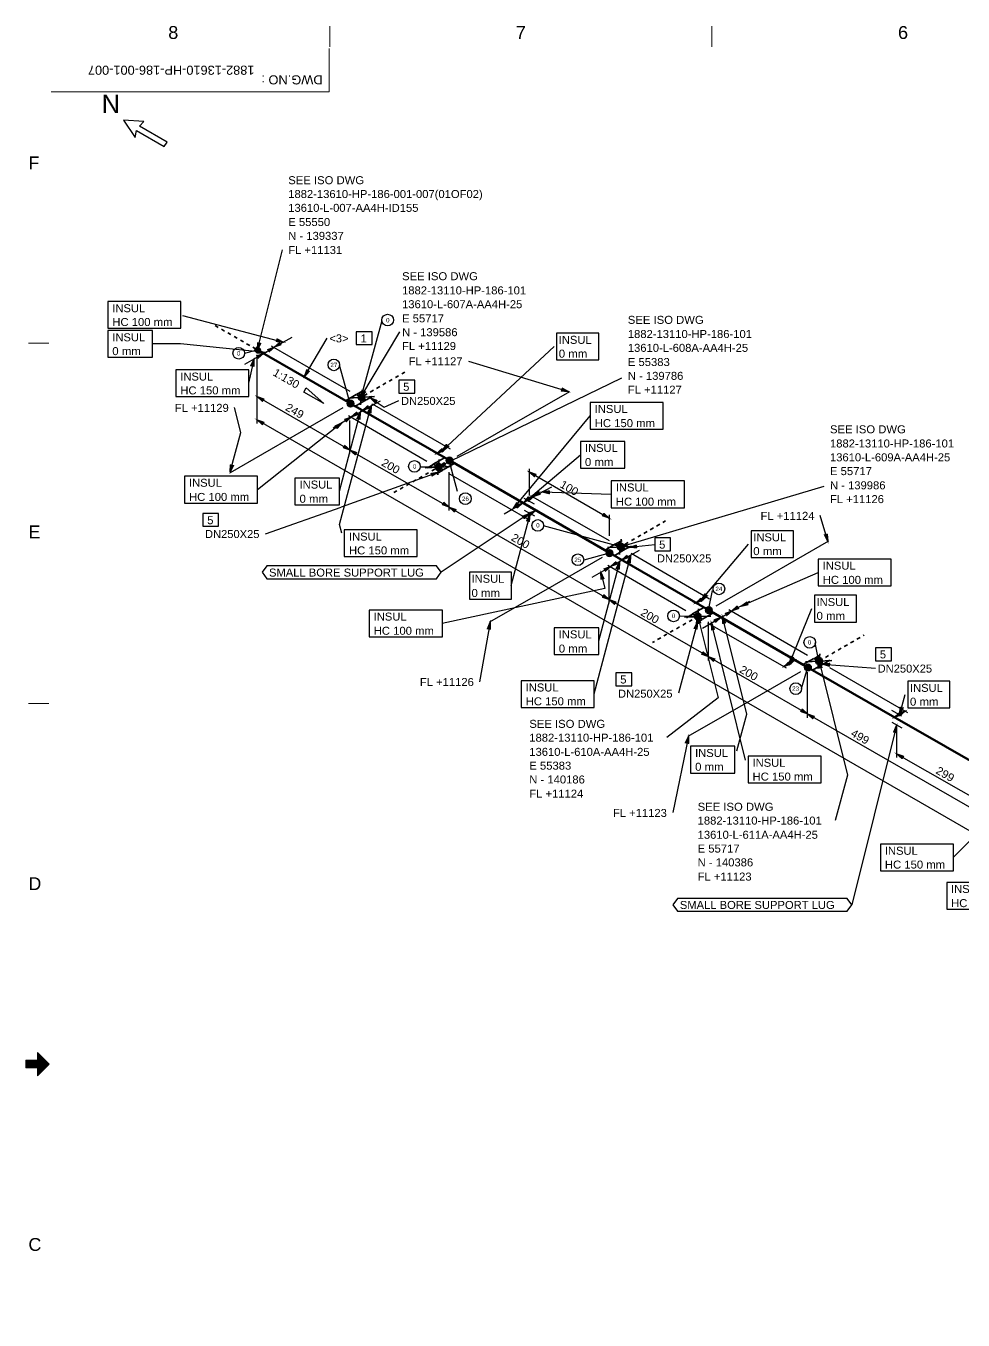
# Model space of a CAD drawing. Header units: inches. Extents: x 18 to 823, y 11 to 584.
# Drawn here: x 18.1 to 275.9, y 227 to 582.9 of the extents above; entities that cross this region are included whole.
import ezdxf
from ezdxf.enums import TextEntityAlignment as Align

# ---------------------------------------------------------------- set-up
doc = ezdxf.new("R2010")
doc.units = ezdxf.units.IN
doc.header["$MEASUREMENT"] = 0
for name, color, linetype in [('BG 0 -1', 7, 'Continuous'), ('DIMLINES', 7, 'Continuous'), ('DIMTEXT', 7, 'Continuous'), ('FITTINGS', 7, 'Continuous'), ('FRAME', 7, 'Continuous'), ('ISOTEXT', 7, 'Continuous'), ('PIPE', 7, 'Continuous'), ('WELDS', 7, 'Continuous')]:
    doc.layers.add(name, color=color, linetype=linetype)
doc.styles.add('Arial', font='arial.ttf')

msp = doc.modelspace()

# ---------------------------------------------------------------- hatches: boundary and pattern name
at = {"layer": 'DIMLINES', "linetype": 'Continuous'}
for points in [[(87.88, 495.88), (86.44, 494.6), (88.28, 495.24)], [(87.08, 496.12), (89, 495.96), (87.24, 496.84)], [(80.84, 489.32), (80.84, 491.24), (80.04, 489.48)], [(82.04, 491.56), (83.48, 492.84), (81.64, 492.2)], [(82.04, 492.92), (83.96, 493.08), (82.12, 493.64)], [(85.08, 493.32), (86.52, 494.6), (84.68, 493.96)], [(83.56, 480.36), (81.72, 481), (83.16, 479.72)], [(112.12, 478.44), (110.68, 477.16), (112.52, 477.8)], [(113, 476.52), (113.08, 478.44), (112.2, 476.68)], [(83.56, 473.96), (81.72, 474.6), (83.16, 473.32)], [(103.72, 472.28), (105, 473.8), (103.24, 472.92)], [(106.28, 474.12), (107.72, 475.4), (105.88, 474.76)], [(109.08, 476.68), (107.64, 475.4), (109.48, 476.04)], [(109.96, 474.76), (110.04, 476.68), (109.16, 474.92)], [(105.48, 466.92), (107.32, 466.28), (105.88, 467.56)], [(109.08, 465.64), (107.24, 466.28), (108.68, 465)], [(132.52, 466.6), (131.08, 465.32), (132.92, 465.96)], [(132.68, 465.8), (134.12, 467.08), (132.28, 466.44)], [(133.8, 467.8), (132.68, 466.2), (134.36, 467.24)], [(158.36, 459.64), (156.52, 460.28), (157.96, 459)], [(156.36, 453.4), (155.16, 451.88), (156.84, 452.84)], [(156.36, 452.2), (157.8, 453.48), (155.96, 452.84)], [(159.16, 454.76), (157.72, 453.48), (159.56, 454.12)], [(162.04, 455.08), (160.12, 454.76), (162.04, 454.28)], [(132.76, 451.24), (134.6, 450.6), (133.16, 451.88)], [(136.36, 449.96), (134.52, 450.6), (135.96, 449.32)], [(153.16, 451.8), (152.2, 450.12), (153.72, 451.32)], [(153.32, 450.44), (154.76, 451.72), (152.92, 451.08)], [(156.76, 449.16), (155.32, 447.88), (157.16, 448.52)], [(156.6, 446.68), (156.76, 448.6), (155.88, 446.84)], [(156.92, 448.36), (158.36, 449.64), (156.52, 449)], [(176.76, 448.2), (178.6, 447.56), (177.16, 448.84)], [(177.56, 433), (179, 434.28), (177.16, 433.64)], [(180.36, 435.56), (178.92, 434.28), (180.76, 434.92)], [(181.32, 433.56), (181.4, 435.48), (180.52, 433.72)], [(183.4, 437.32), (181.96, 436.04), (183.8, 436.68)], [(184.36, 435.32), (184.44, 437.24), (183.56, 435.48)], [(177.08, 430.92), (176.28, 432.68), (176.36, 430.76)], [(176.76, 425.8), (178.6, 425.16), (177.16, 426.44)], [(180.36, 424.52), (178.52, 425.16), (179.96, 423.88)], [(203.72, 425.48), (202.28, 424.2), (204.12, 424.84)], [(203.88, 424.68), (205.32, 425.96), (203.48, 425.32)], [(204.92, 426.76), (203.96, 425.08), (205.48, 426.28)], [(216.36, 424.44), (214.76, 423.32), (216.68, 423.72)], [(207.88, 419), (209.32, 420.28), (207.48, 419.64)], [(210.52, 418.76), (209.72, 420.52), (209.8, 418.6)], [(210.92, 420.76), (212.36, 422.04), (210.52, 421.4)], [(213.72, 423.32), (212.28, 422.04), (214.12, 422.68)], [(207.48, 417), (206.68, 418.76), (206.76, 416.84)], [(204.04, 410.12), (205.88, 409.48), (204.44, 410.76)], [(207.64, 408.84), (205.8, 409.48), (207.24, 408.2)], [(228.6, 409.56), (228.2, 407.64), (229.24, 409.24)], [(228.04, 408.04), (226.6, 406.76), (228.44, 407.4)], [(228.2, 407.24), (229.64, 408.52), (227.8, 407.88)], [(258.6, 395.56), (258.52, 393.64), (259.4, 395.4)], [(231.32, 394.36), (233.16, 393.72), (231.72, 395)], [(234.92, 393.08), (233.08, 393.72), (234.52, 392.44)], [(258.36, 394.04), (256.92, 392.76), (258.76, 393.4)], [(258.52, 393.24), (259.96, 394.52), (258.12, 393.88)], [(259.48, 382.12), (257.64, 382.76), (259.08, 381.48)]]:
    msp.add_hatch(color=2, dxfattribs=at).paths.add_polyline_path(points)
at = {"layer": 'ISOTEXT', "linetype": 'Continuous'}
for points in [[(81.96, 495.8), (81.88, 493.88), (82.68, 495.64)], [(95.4, 488.36), (94.76, 486.52), (96.04, 487.96)], [(110.92, 482.68), (110.28, 480.84), (111.56, 482.28)], [(114.68, 479.96), (112.84, 480.68), (114.2, 479.32)], [(165.48, 482.52), (167.4, 482.36), (165.72, 483.32)], [(133.16, 462.84), (131.64, 461.64), (133.56, 462.12)], [(74.44, 462.2), (74.36, 460.28), (75.24, 462.04)], [(129.88, 459.16), (131.56, 460.2), (129.64, 459.88)], [(155.24, 447.48), (156.6, 448.84), (154.76, 448.12)], [(237.8, 443), (238.68, 441.24), (238.52, 443.16)], [(183.32, 440.6), (181.56, 439.72), (183.48, 439.88)], [(185.96, 440.12), (184.12, 439.56), (186.04, 439.4)], [(203.72, 418.76), (202.92, 420.52), (203, 418.6)], [(145.88, 417.08), (145.8, 419), (145.08, 417.16)], [(202.68, 417.08), (202.84, 419), (201.96, 417.24)], [(237.08, 406.52), (236.28, 408.28), (236.36, 406.36)], [(239.16, 407.64), (237.24, 407.4), (239.08, 406.84)], [(257.56, 388.6), (257.64, 390.52), (256.84, 388.76)], [(200.36, 385.64), (200.36, 387.56), (199.56, 385.8)]]:
    msp.add_hatch(color=2, dxfattribs=at).paths.add_polyline_path(points)
at = {"layer": 'WELDS', "linetype": 'Continuous'}
h = msp.add_hatch(color=7, dxfattribs=at)
edge = h.paths.add_edge_path()
edge.add_arc((81.88, 493.8), 0.76, 0, 360)
h = msp.add_hatch(color=7, dxfattribs=at)
edge = h.paths.add_edge_path()
edge.add_arc((110.44, 480.84), 0.92, 0, 360)
h = msp.add_hatch(color=7, dxfattribs=at)
edge = h.paths.add_edge_path()
edge.add_arc((107.4, 479.08), 0.92, 0, 360)
h = msp.add_hatch(color=7, dxfattribs=at)
edge = h.paths.add_edge_path()
edge.add_arc((134.68, 463.4), 0.92, 0, 360)
h = msp.add_hatch(color=7, dxfattribs=at)
edge = h.paths.add_edge_path()
edge.add_arc((131.64, 461.64), 0.92, 0, 360)
h = msp.add_hatch(color=7, dxfattribs=at)
edge = h.paths.add_edge_path()
edge.add_arc((178.68, 437.96), 0.92, 0, 360)
h = msp.add_hatch(color=7, dxfattribs=at)
edge = h.paths.add_edge_path()
edge.add_arc((181.72, 439.72), 0.92, 0, 360)
h = msp.add_hatch(color=7, dxfattribs=at)
edge = h.paths.add_edge_path()
edge.add_arc((202.92, 420.52), 0.92, 0, 360)
h = msp.add_hatch(color=7, dxfattribs=at)
edge = h.paths.add_edge_path()
edge.add_arc((205.96, 422.28), 0.92, 0, 360)
h = msp.add_hatch(color=7, dxfattribs=at)
edge = h.paths.add_edge_path()
edge.add_arc((233.24, 406.52), 0.92, 0, 360)
h = msp.add_hatch(color=7, dxfattribs=at)
edge = h.paths.add_edge_path()
edge.add_arc((236.28, 408.28), 0.92, 0, 360)

# ---------------------------------------------------------------- linework, layer by layer
at = {"layer": 'BG 0 -1', "color": 7, "linetype": 'Continuous', "lineweight": 9}
for p, q in [((101.7, 577.17), (101.7, 582.83)), ((206.83, 577.17), (206.83, 582.83)), ((101.53, 564.78), (101.53, 576.75)), ((101.53, 564.78), (25.11, 564.78)), ((24.49, 495.71), (18.83, 495.71)), ((24.49, 396.57), (18.83, 396.57)), ((19.3, 296.37), (22.43, 299.5)), ((19.43, 296.37), (22.49, 299.43)), ((19.55, 296.37), (22.56, 299.37)), ((19.68, 296.37), (22.62, 299.31)), ((19.8, 296.37), (22.68, 299.25)), ((19.93, 296.37), (22.74, 299.18)), ((20.05, 296.37), (22.81, 299.12)), ((20.18, 296.37), (22.87, 299.06)), ((20.3, 296.37), (22.93, 299)), ((21.32, 300.61), (24.5, 297.43)), ((21.32, 298.49), (21.32, 300.61)), ((21.32, 300.51), (21.37, 300.56)), ((21.32, 300.39), (21.43, 300.5)), ((21.32, 300.26), (21.49, 300.43)), ((21.32, 300.14), (21.56, 300.37)), ((21.32, 300.01), (21.62, 300.31)), ((21.32, 299.89), (21.68, 300.25)), ((21.32, 299.76), (21.74, 300.18)), ((21.32, 299.63), (21.81, 300.12)), ((21.32, 299.51), (21.87, 300.06)), ((21.32, 299.38), (21.93, 300)), ((21.32, 299.26), (21.99, 299.93)), ((21.32, 299.13), (22.06, 299.87)), ((21.32, 299.01), (22.12, 299.81)), ((21.32, 298.88), (22.18, 299.75)), ((21.32, 298.76), (22.24, 299.68)), ((21.32, 298.63), (22.31, 299.62)), ((21.32, 298.51), (22.37, 299.56)), ((18.14, 296.95), (19.67, 298.49)), ((18.14, 296.83), (19.8, 298.49)), ((18.14, 296.7), (19.92, 298.49)), ((18.14, 296.58), (20.05, 298.49)), ((18.14, 296.45), (20.17, 298.49)), ((18.14, 298.49), (18.14, 296.37)), ((18.14, 298.45), (18.17, 298.49)), ((18.14, 298.33), (18.3, 298.49)), ((18.14, 298.2), (18.42, 298.49)), ((18.14, 298.08), (18.55, 298.49)), ((18.14, 297.95), (18.67, 298.49)), ((18.14, 297.83), (18.8, 298.49)), ((18.14, 297.7), (18.92, 298.49)), ((18.14, 297.58), (19.05, 298.49)), ((18.14, 297.45), (19.17, 298.49)), ((18.14, 297.33), (19.3, 298.49)), ((18.14, 297.2), (19.42, 298.49)), ((18.14, 297.08), (19.55, 298.49)), ((21.32, 298.49), (18.14, 298.49)), ((21.32, 296.37), (18.14, 296.37)), ((18.17, 296.37), (20.3, 298.49)), ((18.3, 296.37), (20.42, 298.49)), ((18.42, 296.37), (20.55, 298.49)), ((18.55, 296.37), (20.67, 298.49)), ((18.67, 296.37), (20.8, 298.49)), ((18.8, 296.37), (20.92, 298.49)), ((18.93, 296.37), (21.05, 298.49)), ((19.05, 296.37), (21.17, 298.49)), ((19.18, 296.37), (21.3, 298.49)), ((20.43, 296.37), (22.99, 298.93)), ((20.55, 296.37), (23.06, 298.87)), ((20.68, 296.37), (23.12, 298.81)), ((20.8, 296.37), (23.18, 298.75)), ((20.93, 296.37), (23.24, 298.68)), ((21.05, 296.37), (23.31, 298.62)), ((21.18, 296.37), (23.37, 298.56)), ((21.3, 296.37), (23.43, 298.5)), ((21.32, 296.26), (23.49, 298.43)), ((21.32, 296.13), (23.56, 298.37)), ((21.32, 296.01), (23.62, 298.31)), ((21.32, 295.88), (23.68, 298.25)), ((21.32, 295.76), (23.74, 298.18)), ((21.32, 295.63), (23.81, 298.12)), ((21.32, 295.51), (23.87, 298.06)), ((21.32, 295.38), (23.93, 298)), ((21.32, 295.26), (23.99, 297.93)), ((21.32, 295.13), (24.06, 297.87)), ((21.32, 295.01), (24.12, 297.81)), ((21.32, 294.88), (24.18, 297.75)), ((21.32, 294.76), (24.24, 297.68)), ((21.32, 294.63), (24.31, 297.62)), ((21.32, 294.51), (24.37, 297.56)), ((21.32, 294.38), (24.43, 297.5)), ((21.32, 294.26), (24.49, 297.43)), ((24.5, 297.43), (21.32, 294.24)), ((21.32, 294.24), (21.32, 296.37))]:
    msp.add_line(p, q, dxfattribs=at)
at = {"layer": 'DIMLINES', "color": 2, "linetype": 'Continuous', "lineweight": 30}
for p, q in [((60.76, 507.16), (40.68, 507.16)), ((40.68, 507.16), (40.68, 499.8)), ((60.76, 499.8), (60.76, 507.16)), ((40.68, 499.8), (60.76, 499.8)), ((52.92, 499.16), (40.68, 499.16)), ((40.68, 499.16), (40.68, 491.8)), ((52.92, 491.8), (52.92, 499.16)), ((175.72, 498.44), (164.12, 498.44)), ((164.12, 498.44), (164.12, 491.08)), ((175.72, 491.08), (175.72, 498.44)), ((60.68, 495.48), (52.84, 495.48)), ((83.96, 493.08), (60.68, 495.48)), ((85.64, 494.92), (107.24, 482.52)), ((86.44, 494.6), (91.4, 497.32)), ((86.44, 494.6), (87.88, 495.88)), ((88.28, 495.24), (86.44, 494.6)), ((87.08, 496.12), (87.24, 496.84)), ((89, 495.96), (87.08, 496.12)), ((87.24, 496.84), (89, 495.96)), ((87.88, 495.88), (88.28, 495.24)), ((40.68, 491.8), (52.92, 491.8)), ((78.36, 489.88), (83.48, 492.84)), ((80.84, 491.24), (79.4, 484.68)), ((80.04, 489.48), (80.84, 491.24)), ((80.84, 491.24), (80.84, 489.32)), ((81.4, 491.64), (86.52, 494.6)), ((81.64, 492.2), (83.48, 492.84)), ((82.04, 491.56), (81.64, 492.2)), ((81.72, 473.56), (81.72, 492.52)), ((82.04, 492.92), (82.12, 493.64)), ((83.96, 493.08), (82.04, 492.92)), ((83.48, 492.84), (82.04, 491.56)), ((82.12, 493.64), (83.96, 493.08)), ((82.68, 493.24), (84.28, 492.36)), ((84.68, 493.96), (86.52, 494.6)), ((85.08, 493.32), (84.68, 493.96)), ((86.52, 494.6), (85.08, 493.32)), ((79.48, 488.36), (59.4, 488.36)), ((59.4, 488.36), (59.4, 481)), ((79.48, 481), (79.48, 488.36)), ((80.84, 489.32), (80.04, 489.48)), ((164.12, 491.08), (175.72, 491.08)), ((59.4, 481), (79.48, 481)), ((81.72, 481), (83.56, 480.36)), ((83.16, 479.72), (81.72, 481)), ((81.72, 481), (107.32, 466.28)), ((149.96, 472.2), (167.72, 482.44)), ((83.56, 480.36), (83.16, 479.72)), ((105.32, 477.88), (92.12, 470.28)), ((107.64, 475.4), (112.6, 478.04)), ((110.68, 477.16), (115.64, 479.8)), ((110.68, 477.16), (112.12, 478.44)), ((112.52, 477.8), (110.68, 477.16)), ((112.12, 478.44), (112.52, 477.8)), ((112.2, 476.68), (113.08, 478.44)), ((113.08, 478.44), (113, 476.52)), ((134.92, 466.52), (113.48, 478.92)), ((193.4, 479.4), (173.32, 479.4)), ((173.32, 479.4), (173.32, 472.04)), ((193.4, 472.04), (193.4, 479.4)), ((81.72, 474.6), (83.56, 473.96)), ((83.16, 473.32), (81.72, 474.6)), ((81.72, 474.6), (570.92, 192.6)), ((105, 473.8), (81.8, 455.4)), ((83.56, 473.96), (83.16, 473.32)), ((102.68, 472.44), (107.72, 475.4)), ((103.24, 472.92), (105, 473.8)), ((105, 473.8), (103.72, 472.28)), ((110.04, 476.68), (104.28, 454.92)), ((105.88, 474.76), (107.72, 475.4)), ((106.28, 474.12), (105.88, 474.76)), ((107.72, 475.4), (106.28, 474.12)), ((106.84, 475.8), (128.44, 463.24)), ((107.24, 465.32), (107.24, 474.44)), ((107.64, 475.4), (109.08, 476.68)), ((109.48, 476.04), (107.64, 475.4)), ((109.08, 476.68), (109.48, 476.04)), ((109.16, 474.92), (110.04, 476.68)), ((109.96, 474.76), (109.16, 474.92)), ((110.04, 476.68), (109.96, 474.76)), ((113, 476.52), (112.2, 476.68)), ((152.2, 450.12), (173.32, 475.72)), ((92.12, 470.28), (74.36, 460.04)), ((103.72, 472.28), (103.24, 472.92)), ((136.76, 464.6), (149.96, 472.2)), ((173.32, 472.04), (193.4, 472.04)), ((105.48, 466.92), (105.88, 467.56)), ((107.32, 466.28), (105.48, 466.92)), ((105.88, 467.56), (107.32, 466.28)), ((107.24, 466.28), (109.08, 465.64)), ((108.68, 465), (107.24, 466.28)), ((107.24, 466.28), (134.6, 450.6)), ((131.08, 465.32), (134.12, 467.08)), ((131.08, 465.32), (132.52, 466.6)), ((132.28, 466.44), (134.12, 467.08)), ((132.68, 465.8), (132.28, 466.44)), ((132.52, 466.6), (132.92, 465.96)), ((132.68, 466.2), (133.8, 467.8)), ((134.36, 467.24), (132.68, 466.2)), ((134.12, 467.08), (132.68, 465.8)), ((133.8, 467.8), (134.36, 467.24)), ((182.92, 468.68), (170.68, 468.68)), ((170.68, 468.68), (170.68, 461.32)), ((182.92, 461.32), (182.92, 468.68)), ((109.08, 465.64), (108.68, 465)), ((131.96, 464.84), (130.36, 465.72)), ((132.92, 465.96), (131.08, 465.32)), ((155.16, 451.88), (170.68, 465)), ((134.52, 449.64), (134.52, 460.2)), ((156.2, 447.32), (134.6, 459.72)), ((156.52, 460.28), (158.36, 459.64)), ((157.96, 459), (156.52, 460.28)), ((156.52, 460.28), (178.6, 447.56)), ((156.6, 461.16), (156.6, 453.8)), ((158.36, 459.64), (157.96, 459)), ((170.68, 461.32), (182.92, 461.32)), ((81.88, 459.08), (61.8, 459.08)), ((61.8, 459.08), (61.8, 451.72)), ((81.88, 451.72), (81.88, 459.08)), ((104.36, 458.6), (92.12, 458.6)), ((92.12, 458.6), (92.12, 451.24)), ((104.36, 451.24), (104.36, 458.6)), ((157.72, 453.48), (162.76, 456.2)), ((199.24, 457.8), (179.16, 457.8)), ((179.16, 457.8), (179.16, 450.44)), ((199.24, 450.44), (199.24, 457.8)), ((152.68, 450.52), (157.8, 453.48)), ((155.16, 451.88), (156.36, 453.4)), ((156.84, 452.84), (155.16, 451.88)), ((155.96, 452.84), (157.8, 453.48)), ((156.36, 452.2), (155.96, 452.84)), ((157.8, 453.48), (156.36, 452.2)), ((156.36, 453.4), (156.84, 452.84)), ((156.92, 453.8), (178.52, 441.4)), ((157.72, 453.48), (159.16, 454.76)), ((159.56, 454.12), (157.72, 453.48)), ((159.16, 454.76), (159.56, 454.12)), ((160.12, 454.76), (162.04, 455.08)), ((162.04, 454.28), (160.12, 454.76)), ((160.12, 454.76), (179.16, 454.12)), ((162.04, 455.08), (162.04, 454.28)), ((61.8, 451.72), (81.88, 451.72)), ((92.12, 451.24), (104.36, 451.24)), ((132.76, 451.24), (133.16, 451.88)), ((134.6, 450.6), (132.76, 451.24)), ((133.16, 451.88), (134.6, 450.6)), ((134.52, 450.6), (136.36, 449.96)), ((135.96, 449.32), (134.52, 450.6)), ((134.52, 450.6), (178.6, 425.16)), ((136.36, 449.96), (135.96, 449.32)), ((149.64, 448.76), (154.76, 451.72)), ((156.76, 448.6), (151.56, 429)), ((152.2, 450.12), (153.16, 451.8)), ((153.72, 451.32), (152.2, 450.12)), ((152.92, 451.08), (154.76, 451.72)), ((153.32, 450.44), (152.92, 451.08)), ((153.16, 451.8), (153.72, 451.32)), ((154.76, 451.72), (153.32, 450.44)), ((155.32, 447.88), (158.36, 449.64)), ((155.32, 447.88), (156.76, 449.16)), ((157.16, 448.52), (155.32, 447.88)), ((155.88, 446.84), (156.76, 448.6)), ((156.52, 449), (158.36, 449.64)), ((156.92, 448.36), (156.52, 449)), ((156.76, 448.6), (156.6, 446.68)), ((156.76, 449.16), (157.16, 448.52)), ((158.36, 449.64), (156.92, 448.36)), ((159.24, 449.08), (157.64, 449.96)), ((176.76, 448.2), (177.16, 448.84)), ((177.16, 448.84), (178.6, 447.56)), ((179.16, 450.44), (199.24, 450.44)), ((156.6, 446.68), (155.88, 446.84)), ((178.6, 447.56), (176.76, 448.2)), ((178.6, 448.44), (178.6, 442.68)), ((125.8, 444.36), (105.72, 444.36)), ((105.72, 444.36), (105.72, 437)), ((125.8, 437), (125.8, 444.36)), ((229.24, 444.12), (217.64, 444.12)), ((217.64, 444.12), (217.64, 436.76)), ((229.24, 436.76), (229.24, 444.12)), ((181.96, 436.04), (186.92, 438.76)), ((206.2, 425.32), (184.6, 437.88)), ((221.24, 431.08), (239, 441.32)), ((105.72, 437), (125.8, 437)), ((176.6, 436.76), (163.4, 429.16)), ((173.88, 431.32), (179, 434.28)), ((184.44, 437.24), (174.36, 399.16)), ((181.4, 435.48), (175.64, 413.72)), ((177.16, 433.64), (179, 434.28)), ((179, 434.28), (177.56, 433)), ((178.2, 434.6), (199.64, 422.2)), ((178.92, 434.28), (183.88, 437)), ((178.92, 434.28), (180.36, 435.56)), ((180.76, 434.92), (178.92, 434.28)), ((180.36, 435.56), (180.76, 434.92)), ((180.52, 433.72), (181.4, 435.48)), ((181.4, 435.48), (181.32, 433.56)), ((181.96, 436.04), (183.4, 437.32)), ((183.8, 436.68), (181.96, 436.04)), ((183.4, 437.32), (183.8, 436.68)), ((183.56, 435.48), (184.44, 437.24)), ((184.36, 435.32), (183.56, 435.48)), ((184.44, 437.24), (184.36, 435.32)), ((217.64, 436.76), (229.24, 436.76)), ((256.12, 436.28), (236.04, 436.28)), ((236.04, 436.28), (236.04, 428.92)), ((256.12, 428.92), (256.12, 436.28)), ((151.72, 432.68), (140.12, 432.68)), ((140.12, 432.68), (140.12, 425.32)), ((151.72, 425.32), (151.72, 432.68)), ((176.28, 432.68), (177.08, 430.92)), ((176.36, 430.76), (176.28, 432.68)), ((176.28, 432.68), (177.4, 428.2)), ((177.08, 430.92), (176.36, 430.76)), ((177.56, 433), (177.16, 433.64)), ((178.52, 424.2), (178.52, 433.32)), ((181.32, 433.56), (180.52, 433.72)), ((208.04, 423.48), (221.24, 431.08)), ((214.76, 423.32), (236.04, 432.6)), ((177.4, 428.2), (132.6, 418.6)), ((163.4, 429.16), (145.64, 418.92)), ((236.04, 428.92), (256.12, 428.92)), ((140.12, 425.32), (151.72, 425.32)), ((176.76, 425.8), (177.16, 426.44)), ((178.6, 425.16), (176.76, 425.8)), ((177.16, 426.44), (178.6, 425.16)), ((178.52, 425.16), (180.36, 424.52)), ((179.96, 423.88), (178.52, 425.16)), ((178.52, 425.16), (205.88, 409.48)), ((180.36, 424.52), (179.96, 423.88)), ((203.16, 423.72), (201.56, 424.6)), ((202.28, 424.2), (205.32, 425.96)), ((202.28, 424.2), (203.72, 425.48)), ((204.12, 424.84), (202.28, 424.2)), ((203.48, 425.32), (205.32, 425.96)), ((203.88, 424.68), (203.48, 425.32)), ((203.72, 425.48), (204.12, 424.84)), ((205.32, 425.96), (203.88, 424.68)), ((203.96, 425.08), (204.92, 426.76)), ((205.48, 426.28), (203.96, 425.08)), ((204.92, 426.76), (205.48, 426.28)), ((212.28, 422.04), (217.24, 424.76)), ((214.76, 423.32), (216.36, 424.44)), ((216.68, 423.72), (214.76, 423.32)), ((216.36, 424.44), (216.68, 423.72)), ((246.6, 426.36), (235, 426.36)), ((235, 426.36), (235, 419)), ((246.6, 419), (246.6, 426.36)), ((132.68, 422.28), (112.6, 422.28)), ((112.6, 422.28), (112.6, 414.92)), ((132.68, 414.92), (132.68, 422.28)), ((204.2, 417.32), (209.32, 420.28)), ((207.24, 419.08), (212.36, 422.04)), ((207.48, 419.64), (209.32, 420.28)), ((209.32, 420.28), (207.88, 419)), ((209.72, 420.52), (210.52, 418.76)), ((209.8, 418.6), (209.72, 420.52)), ((210.52, 421.4), (212.36, 422.04)), ((210.92, 420.76), (210.52, 421.4)), ((212.36, 422.04), (210.92, 420.76)), ((211.48, 422.44), (233.08, 409.88)), ((212.28, 422.04), (213.72, 423.32)), ((214.12, 422.68), (212.28, 422.04)), ((213.72, 423.32), (214.12, 422.68)), ((228.2, 407.64), (234.28, 422.68)), ((175.72, 417.4), (163.48, 417.4)), ((163.48, 417.4), (163.48, 410.04)), ((175.72, 410.04), (175.72, 417.4)), ((227.32, 406.28), (205.72, 418.68)), ((205.88, 408.44), (205.88, 419.08)), ((206.68, 418.76), (207.48, 417)), ((206.76, 416.84), (206.68, 418.76)), ((207.48, 417), (206.76, 416.84)), ((207.88, 419), (207.48, 419.64)), ((210.52, 418.76), (209.8, 418.6)), ((235, 419), (246.6, 419)), ((112.6, 414.92), (132.68, 414.92)), ((163.48, 410.04), (175.72, 410.04)), ((204.04, 410.12), (204.44, 410.76)), ((205.88, 409.48), (204.04, 410.12)), ((204.44, 410.76), (205.88, 409.48)), ((205.8, 409.48), (207.64, 408.84)), ((207.24, 408.2), (205.8, 409.48)), ((205.8, 409.48), (233.16, 393.72)), ((228.2, 407.64), (228.6, 409.56)), ((228.6, 409.56), (229.24, 409.24)), ((207.64, 408.84), (207.24, 408.2)), ((226.6, 406.76), (229.64, 408.52)), ((226.6, 406.76), (228.04, 408.04)), ((228.44, 407.4), (226.6, 406.76)), ((227.8, 407.88), (229.64, 408.52)), ((228.2, 407.24), (227.8, 407.88)), ((228.04, 408.04), (228.44, 407.4)), ((229.24, 409.24), (228.2, 407.64)), ((229.64, 408.52), (228.2, 407.24)), ((230.36, 408.04), (228.76, 408.92)), ((260.68, 394.04), (239.24, 406.44)), ((174.44, 402.84), (154.36, 402.84)), ((154.36, 402.84), (154.36, 395.48)), ((174.44, 395.48), (174.44, 402.84)), ((231.16, 405.32), (217.96, 397.72)), ((233.16, 392.68), (233.16, 405.24)), ((272.28, 402.76), (260.68, 402.76)), ((260.68, 402.76), (260.68, 395.4)), ((272.28, 395.4), (272.28, 402.76)), ((258.52, 393.64), (259.96, 399.08)), ((154.36, 395.48), (174.44, 395.48)), ((217.96, 397.72), (200.2, 387.48)), ((258.52, 393.64), (258.6, 395.56)), ((259.4, 395.4), (258.52, 393.64)), ((258.6, 395.56), (259.4, 395.4)), ((260.68, 395.4), (272.28, 395.4)), ((231.32, 394.36), (231.72, 395)), ((233.16, 393.72), (231.32, 394.36)), ((231.72, 395), (233.16, 393.72)), ((233.08, 393.72), (234.92, 393.08)), ((234.52, 392.44), (233.08, 393.72)), ((233.08, 393.72), (284.28, 364.28)), ((234.92, 393.08), (234.52, 392.44)), ((257.72, 392.28), (256.12, 393.16)), ((256.92, 392.76), (259.96, 394.52)), ((256.92, 392.76), (258.36, 394.04)), ((258.76, 393.4), (256.92, 392.76)), ((258.12, 393.88), (259.96, 394.52)), ((258.52, 393.24), (258.12, 393.88)), ((258.36, 394.04), (258.76, 393.4)), ((259.96, 394.52), (258.52, 393.24)), ((257.72, 381.72), (257.72, 389.08)), ((213.16, 384.84), (200.92, 384.84)), ((200.92, 384.84), (200.92, 377.48)), ((213.16, 377.48), (213.16, 384.84)), ((236.84, 382.12), (216.76, 382.12)), ((216.76, 382.12), (216.76, 374.76)), ((236.84, 374.76), (236.84, 382.12)), ((257.64, 382.76), (259.48, 382.12)), ((259.08, 381.48), (257.64, 382.76)), ((257.64, 382.76), (284.2, 367.56)), ((259.48, 382.12), (259.08, 381.48)), ((200.92, 377.48), (213.16, 377.48)), ((216.76, 374.76), (236.84, 374.76)), ((289.8, 370.92), (273.16, 354.28)), ((273.24, 357.96), (253.16, 357.96)), ((253.16, 357.96), (253.16, 350.6)), ((273.24, 350.6), (273.24, 357.96)), ((253.16, 350.6), (273.24, 350.6)), ((291.48, 347.4), (271.4, 347.4)), ((271.4, 347.4), (271.4, 340.04)), ((271.4, 340.04), (291.48, 340.04))]:
    msp.add_line(p, q, dxfattribs=at)
at = {"layer": 'DIMLINES', "color": 2, "linetype": 'Continuous', "lineweight": 30, "const_width": 0.3}
for points in [[(85.08, 493.32), (86.52, 494.6), (84.68, 493.96)], [(87.88, 495.88), (86.44, 494.6), (88.28, 495.24)], [(87.08, 496.12), (89, 495.96), (87.24, 496.84)], [(80.84, 489.32), (80.84, 491.24), (80.04, 489.48)], [(82.04, 491.56), (83.48, 492.84), (81.64, 492.2)], [(82.04, 492.92), (83.96, 493.08), (82.12, 493.64)], [(83.56, 480.36), (81.72, 481), (83.16, 479.72)], [(109.96, 474.76), (110.04, 476.68), (109.16, 474.92)], [(112.12, 478.44), (110.68, 477.16), (112.52, 477.8)], [(113, 476.52), (113.08, 478.44), (112.2, 476.68)], [(83.56, 473.96), (81.72, 474.6), (83.16, 473.32)], [(103.72, 472.28), (105, 473.8), (103.24, 472.92)], [(106.28, 474.12), (107.72, 475.4), (105.88, 474.76)], [(109.08, 476.68), (107.64, 475.4), (109.48, 476.04)], [(105.48, 466.92), (107.32, 466.28), (105.88, 467.56)], [(109.08, 465.64), (107.24, 466.28), (108.68, 465)], [(132.52, 466.6), (131.08, 465.32), (132.92, 465.96)], [(132.68, 465.8), (134.12, 467.08), (132.28, 466.44)], [(133.8, 467.8), (132.68, 466.2), (134.36, 467.24)], [(158.36, 459.64), (156.52, 460.28), (157.96, 459)], [(132.76, 451.24), (134.6, 450.6), (133.16, 451.88)], [(153.16, 451.8), (152.2, 450.12), (153.72, 451.32)], [(153.32, 450.44), (154.76, 451.72), (152.92, 451.08)], [(156.36, 453.4), (155.16, 451.88), (156.84, 452.84)], [(156.36, 452.2), (157.8, 453.48), (155.96, 452.84)], [(159.16, 454.76), (157.72, 453.48), (159.56, 454.12)], [(162.04, 455.08), (160.12, 454.76), (162.04, 454.28)], [(136.36, 449.96), (134.52, 450.6), (135.96, 449.32)], [(156.76, 449.16), (155.32, 447.88), (157.16, 448.52)], [(156.6, 446.68), (156.76, 448.6), (155.88, 446.84)], [(156.92, 448.36), (158.36, 449.64), (156.52, 449)], [(176.76, 448.2), (178.6, 447.56), (177.16, 448.84)], [(184.36, 435.32), (184.44, 437.24), (183.56, 435.48)], [(177.56, 433), (179, 434.28), (177.16, 433.64)], [(180.36, 435.56), (178.92, 434.28), (180.76, 434.92)], [(181.32, 433.56), (181.4, 435.48), (180.52, 433.72)], [(183.4, 437.32), (181.96, 436.04), (183.8, 436.68)], [(177.08, 430.92), (176.28, 432.68), (176.36, 430.76)], [(176.76, 425.8), (178.6, 425.16), (177.16, 426.44)], [(180.36, 424.52), (178.52, 425.16), (179.96, 423.88)], [(203.72, 425.48), (202.28, 424.2), (204.12, 424.84)], [(203.88, 424.68), (205.32, 425.96), (203.48, 425.32)], [(204.92, 426.76), (203.96, 425.08), (205.48, 426.28)], [(213.72, 423.32), (212.28, 422.04), (214.12, 422.68)], [(216.36, 424.44), (214.76, 423.32), (216.68, 423.72)], [(207.88, 419), (209.32, 420.28), (207.48, 419.64)], [(210.52, 418.76), (209.72, 420.52), (209.8, 418.6)], [(210.92, 420.76), (212.36, 422.04), (210.52, 421.4)], [(207.48, 417), (206.68, 418.76), (206.76, 416.84)], [(204.04, 410.12), (205.88, 409.48), (204.44, 410.76)], [(207.64, 408.84), (205.8, 409.48), (207.24, 408.2)], [(228.6, 409.56), (228.2, 407.64), (229.24, 409.24)], [(228.04, 408.04), (226.6, 406.76), (228.44, 407.4)], [(228.2, 407.24), (229.64, 408.52), (227.8, 407.88)], [(231.32, 394.36), (233.16, 393.72), (231.72, 395)], [(258.6, 395.56), (258.52, 393.64), (259.4, 395.4)], [(234.92, 393.08), (233.08, 393.72), (234.52, 392.44)], [(258.36, 394.04), (256.92, 392.76), (258.76, 393.4)], [(258.52, 393.24), (259.96, 394.52), (258.12, 393.88)], [(259.48, 382.12), (257.64, 382.76), (259.08, 381.48)]]:
    msp.add_lwpolyline(points, close=True, dxfattribs=at)
at = {"layer": 'FITTINGS', "color": 7, "linetype": 'Continuous', "lineweight": 35}
for p, q in [((106, 479.8), (109, 481.6)), ((109, 481.6), (111.7, 480.1)), ((109.1, 481.6), (110.8, 482.6)), ((111.8, 480.1), (113.4, 481)), ((107.4, 479), (106, 479.8)), ((108.6, 478.3), (107.4, 479)), ((111.7, 480.1), (108.6, 478.3)), ((133.3, 464.2), (130.2, 462.4)), ((134.6, 463.4), (133.3, 464.2)), ((135.9, 462.6), (134.6, 463.4)), ((130.2, 462.3), (128.6, 461.4)), ((130.2, 462.4), (132.9, 460.9)), ((132.8, 460.8), (131.1, 459.8)), ((132.9, 460.9), (135.9, 462.6)), ((180.4, 440.5), (182.1, 441.4)), ((177.3, 438.7), (180.3, 440.5)), ((178.6, 437.9), (177.3, 438.7)), ((179.9, 437.2), (178.6, 437.9)), ((183, 439), (179.9, 437.2)), ((180.3, 440.5), (183, 439)), ((183, 439), (184.7, 439.9)), ((201.5, 421.2), (199.8, 420.2)), ((204.6, 423), (201.5, 421.3)), ((201.5, 421.3), (204.2, 419.8)), ((204.2, 419.8), (207.2, 421.5)), ((205.9, 422.2), (204.6, 423)), ((207.2, 421.5), (205.9, 422.2)), ((204.1, 419.7), (202.4, 418.7)), ((235, 409), (236.6, 410)), ((231.8, 407.3), (234.9, 409)), ((233.2, 406.5), (231.8, 407.3)), ((234.5, 405.8), (233.2, 406.5)), ((237.5, 407.5), (234.5, 405.8)), ((234.9, 409), (237.5, 407.5)), ((237.6, 407.5), (239.3, 408.5))]:
    msp.add_line(p, q, dxfattribs=at)
at = {"layer": 'FRAME', "color": 2, "linetype": 'Continuous', "lineweight": 30}
for p, q in [((45, 557), (48.2, 552.2)), ((50.6, 556.6), (45, 557)), ((49.4, 555.4), (50.6, 556.6)), ((57, 551), (49.4, 555.4)), ((48.2, 552.2), (48.6, 554.2)), ((48.6, 554.2), (56.2, 549.8)), ((56.2, 549.8), (57, 551)), ((94.6, 482.2), (95.24, 483.4)), ((100.12, 479.08), (94.6, 482.2)), ((95.24, 483.4), (100.12, 479.08))]:
    msp.add_line(p, q, dxfattribs=at)
at = {"layer": 'ISOTEXT', "color": 2, "linetype": 'Continuous', "lineweight": 30}
for p, q in [((81.88, 493.88), (88.68, 521.32)), ((61.24, 503.32), (89, 495.96)), ((110.36, 480.84), (116.12, 501.96)), ((113.4, 498.84), (109, 498.84)), ((109, 498.84), (109, 495.32)), ((110.28, 480.84), (121, 498.76)), ((113.4, 495.32), (113.4, 498.84)), ((81.88, 493.88), (81.96, 495.8)), ((82.68, 495.64), (81.88, 493.88)), ((81.96, 495.8), (82.68, 495.64)), ((94.76, 486.52), (101, 497.08)), ((109, 495.32), (113.4, 495.32)), ((132.68, 466.2), (163.4, 494.76)), ((81.8, 493.8), (78.28, 492.84)), ((94.76, 486.52), (95.4, 488.36)), ((96.04, 487.96), (94.76, 486.52)), ((95.4, 488.36), (96.04, 487.96)), ((107.32, 479.08), (104.44, 489.64)), ((139.88, 490.76), (167.4, 482.36)), ((125.08, 485.48), (120.68, 485.48)), ((120.68, 485.48), (120.68, 481.96)), ((125.08, 481.96), (125.08, 485.48)), ((131.64, 461.64), (182.04, 486.2)), ((110.28, 480.84), (110.92, 482.68)), ((111.56, 482.28), (110.28, 480.84)), ((110.92, 482.68), (111.56, 482.28)), ((112.84, 480.68), (116.68, 478.12)), ((112.84, 480.68), (114.68, 479.96)), ((114.2, 479.32), (112.84, 480.68)), ((120.68, 481.96), (125.08, 481.96)), ((165.48, 482.52), (165.72, 483.32)), ((167.4, 482.36), (165.48, 482.52)), ((165.72, 483.32), (167.4, 482.36)), ((77.24, 471.16), (75.56, 477.96)), ((104.44, 445.8), (113.08, 478.44)), ((114.68, 479.96), (114.2, 479.32)), ((116.68, 478.12), (120.68, 479.88)), ((74.36, 460.28), (77.24, 471.16)), ((131.64, 461.64), (133.16, 462.84)), ((133.16, 462.84), (133.56, 462.12)), ((136.84, 454.92), (134.6, 463.4)), ((74.36, 460.28), (74.44, 462.2)), ((75.24, 462.04), (74.36, 460.28)), ((74.44, 462.2), (75.24, 462.04)), ((104.92, 450.68), (131.56, 460.2)), ((126.6, 461.72), (131.56, 461.64)), ((129.64, 459.88), (131.56, 460.2)), ((129.88, 459.16), (129.64, 459.88)), ((131.56, 460.2), (129.88, 459.16)), ((133.56, 462.12), (131.64, 461.64)), ((181.56, 439.72), (237.72, 456.36)), ((71.16, 448.84), (66.76, 448.84)), ((66.76, 448.84), (66.76, 445.32)), ((71.16, 445.32), (71.16, 448.84)), ((84.04, 443.24), (104.84, 450.6)), ((156.6, 448.84), (132.36, 432.68)), ((154.76, 448.12), (156.6, 448.84)), ((156.6, 448.84), (155.24, 447.48)), ((66.76, 445.32), (71.16, 445.32)), ((105, 443.48), (104.44, 445.8)), ((155.24, 447.48), (154.76, 448.12)), ((181.64, 439.72), (160.52, 445.48)), ((238.68, 441.24), (236.6, 448.28)), ((195.48, 442.12), (191.08, 442.12)), ((191.08, 442.12), (191.08, 438.6)), ((195.48, 438.6), (195.48, 442.12)), ((237.8, 443), (238.52, 443.16)), ((238.68, 441.24), (237.8, 443)), ((238.52, 443.16), (238.68, 441.24)), ((178.6, 437.96), (171.56, 436.04)), ((181.56, 439.72), (183.32, 440.6)), ((183.48, 439.88), (181.56, 439.72)), ((183.32, 440.6), (183.48, 439.88)), ((184.12, 439.56), (191.08, 440.36)), ((184.12, 439.56), (185.96, 440.12)), ((186.04, 439.4), (184.12, 439.56)), ((185.96, 440.12), (186.04, 439.4)), ((191.08, 438.6), (195.48, 438.6)), ((203.96, 425.08), (216.92, 440.44)), ((84.44, 434.44), (83.16, 432.68)), ((131.08, 434.44), (84.44, 434.44)), ((132.36, 432.68), (131.08, 434.44)), ((83.16, 432.68), (84.44, 430.92)), ((84.44, 430.92), (131.08, 430.92)), ((131.08, 430.92), (132.36, 432.68)), ((205.88, 422.28), (207, 427.64)), ((202.84, 420.52), (197.88, 420.6)), ((202.92, 420.52), (208.52, 398.12)), ((202.92, 420.52), (203.72, 418.76)), ((203, 418.6), (202.92, 420.52)), ((216.44, 393.64), (209.72, 420.52)), ((145.8, 419), (142.92, 402.6)), ((145.08, 417.16), (145.8, 419)), ((145.88, 417.08), (145.08, 417.16)), ((145.8, 419), (145.88, 417.08)), ((202.84, 419), (197.64, 399.4)), ((201.96, 417.24), (202.84, 419)), ((202.68, 417.08), (201.96, 417.24)), ((202.84, 419), (202.68, 417.08)), ((203.72, 418.76), (203, 418.6)), ((216.04, 381), (206.68, 418.76)), ((236.2, 408.28), (235.24, 413.32)), ((256.2, 411.88), (251.8, 411.88)), ((251.8, 411.88), (251.8, 408.36)), ((256.2, 408.36), (256.2, 411.88)), ((233.16, 406.52), (231.4, 400.6)), ((236.28, 408.28), (244.12, 376.92)), ((236.28, 408.28), (237.08, 406.52)), ((236.36, 406.36), (236.28, 408.28)), ((237.08, 406.52), (236.36, 406.36)), ((237.24, 407.4), (239.16, 407.64)), ((237.24, 407.4), (251.8, 406.28)), ((239.08, 406.84), (237.24, 407.4)), ((239.16, 407.64), (239.08, 406.84)), ((251.8, 408.36), (256.2, 408.36)), ((184.76, 405), (180.36, 405)), ((180.36, 405), (180.36, 401.48)), ((184.76, 401.48), (184.76, 405)), ((180.36, 401.48), (184.76, 401.48)), ((208.52, 398.12), (194.44, 387.24)), ((213.72, 383.56), (216.44, 393.64)), ((257.64, 390.52), (245.32, 341.24)), ((256.84, 388.76), (257.64, 390.52)), ((257.56, 388.6), (256.84, 388.76)), ((257.64, 390.52), (257.56, 388.6)), ((200.36, 387.56), (196.04, 366.6)), ((199.56, 385.8), (200.36, 387.56)), ((200.36, 385.64), (199.56, 385.8)), ((200.36, 387.56), (200.36, 385.64)), ((244.12, 376.92), (240.76, 364.44)), ((197.4, 343), (196.12, 341.24)), ((244.04, 343), (197.4, 343)), ((245.32, 341.24), (244.04, 343)), ((196.12, 341.24), (197.4, 339.48)), ((197.4, 339.48), (244.04, 339.48)), ((244.04, 339.48), (245.32, 341.24))]:
    msp.add_line(p, q, dxfattribs=at)
at = {"layer": 'ISOTEXT', "color": 2, "linetype": 'Continuous', "lineweight": 30, "const_width": 0.3}
for points in [[(81.96, 495.8), (81.88, 493.88), (82.68, 495.64)], [(95.4, 488.36), (94.76, 486.52), (96.04, 487.96)], [(110.92, 482.68), (110.28, 480.84), (111.56, 482.28)], [(114.68, 479.96), (112.84, 480.68), (114.2, 479.32)], [(165.48, 482.52), (167.4, 482.36), (165.72, 483.32)], [(133.16, 462.84), (131.64, 461.64), (133.56, 462.12)], [(74.44, 462.2), (74.36, 460.28), (75.24, 462.04)], [(129.88, 459.16), (131.56, 460.2), (129.64, 459.88)], [(155.24, 447.48), (156.6, 448.84), (154.76, 448.12)], [(237.8, 443), (238.68, 441.24), (238.52, 443.16)], [(183.32, 440.6), (181.56, 439.72), (183.48, 439.88)], [(185.96, 440.12), (184.12, 439.56), (186.04, 439.4)], [(203.72, 418.76), (202.92, 420.52), (203, 418.6)], [(145.88, 417.08), (145.8, 419), (145.08, 417.16)], [(202.68, 417.08), (202.84, 419), (201.96, 417.24)], [(237.08, 406.52), (236.28, 408.28), (236.36, 406.36)], [(239.16, 407.64), (237.24, 407.4), (239.08, 406.84)], [(200.36, 385.64), (200.36, 387.56), (199.56, 385.8)], [(257.56, 388.6), (257.64, 390.52), (256.84, 388.76)]]:
    msp.add_lwpolyline(points, close=True, dxfattribs=at)
at = {"layer": 'ISOTEXT', "color": 2, "linetype": 'Continuous', "lineweight": 30}
for centre in [(117.64, 502.04), (76.68, 492.92), (102.84, 489.72), (125, 461.8), (139, 452.92), (158.92, 445.56), (169.96, 436.12), (208.76, 428.12), (196.28, 420.68), (233.72, 413.4), (229.88, 400.68)]:
    msp.add_circle(centre, 1.6, dxfattribs=at)
at = {"layer": 'PIPE', "color": 7, "linetype": 'Continuous', "lineweight": 35}
for p, q in [((71.05, 500.01), (70.18, 500.51)), ((72.78, 499.02), (71.92, 499.52)), ((74.52, 498.03), (73.65, 498.52)), ((76.25, 497.03), (75.39, 497.53)), ((77.99, 496.04), (77.12, 496.54)), ((79.72, 495.05), (78.86, 495.54)), ((81.46, 494.05), (80.59, 494.55)), ((121.51, 487.25), (122.37, 487.75)), ((116.32, 484.24), (117.18, 484.74)), ((118.05, 485.24), (118.91, 485.74)), ((119.78, 486.25), (120.64, 486.75)), ((111.13, 481.22), (112, 481.73)), ((112.86, 482.23), (113.72, 482.73)), ((114.59, 483.23), (115.45, 483.74)), ((128.88, 460.04), (128.01, 459.55)), ((130.62, 461.04), (129.75, 460.54)), ((131.6, 461.6), (131.48, 461.53)), ((121.94, 456.07), (121.07, 455.57)), ((123.67, 457.06), (122.81, 456.56)), ((125.41, 458.06), (124.54, 457.56)), ((127.14, 459.05), (126.28, 458.55)), ((120.2, 455.07), (119.33, 454.58)), ((191.61, 445.38), (192.48, 445.87)), ((193.35, 446.37), (194.1, 446.8)), ((184.67, 441.4), (185.54, 441.9)), ((186.41, 442.39), (187.27, 442.89)), ((188.14, 443.39), (189.01, 443.88)), ((189.88, 444.38), (190.75, 444.88)), ((181.7, 439.7), (182.07, 439.91)), ((182.93, 440.41), (183.8, 440.9)), ((202.9, 420.5), (202.28, 420.15)), ((196.21, 416.67), (195.34, 416.17)), ((197.94, 417.66), (197.08, 417.17)), ((199.68, 418.66), (198.81, 418.16)), ((201.41, 419.65), (200.55, 419.15)), ((191, 413.69), (190.5, 413.4)), ((192.74, 414.68), (191.87, 414.18)), ((194.47, 415.67), (193.6, 415.18)), ((244.98, 413.27), (245.85, 413.77)), ((246.71, 414.26), (247.58, 414.76)), ((248.45, 415.26), (248.7, 415.4)), ((238.04, 409.29), (238.9, 409.79)), ((239.77, 410.29), (240.64, 410.79)), ((241.51, 411.28), (242.38, 411.78)), ((243.24, 412.27), (244.11, 412.77)), ((236.3, 408.3), (237.17, 408.8))]:
    msp.add_line(p, q, dxfattribs=at)
at = {"layer": 'PIPE', "color": 7, "linetype": 'Continuous', "lineweight": 50}
for p, q in [((107.4, 479.1), (81.9, 493.8)), ((134.7, 463.4), (107.4, 479.1)), ((156.7, 450.7), (134.7, 463.4)), ((178.7, 438), (156.7, 450.7)), ((206, 422.3), (178.7, 438)), ((233.2, 406.5), (206, 422.3)), ((257.8, 392.4), (233.2, 406.5)), ((284.4, 377.1), (257.8, 392.4))]:
    msp.add_line(p, q, dxfattribs=at)
at = {"layer": 'WELDS', "color": 7, "linetype": 'Continuous', "lineweight": 35}
for p, q in [((106.8, 480.6), (114, 481)), ((110.2, 478.7), (110.6, 482.9)), ((131.8, 463.7), (131.4, 459.5)), ((135.2, 461.8), (128, 461.4)), ((181.4, 437.6), (181.9, 441.8)), ((178.1, 439.5), (185.3, 439.8)), ((206.5, 420.6), (199.3, 420.3)), ((203.1, 422.6), (202.6, 418.4)), ((236, 406.2), (236.5, 410.3)), ((232.6, 408.1), (239.8, 408.4))]:
    msp.add_line(p, q, dxfattribs=at)
at = {"layer": 'WELDS', "color": 7, "linetype": 'Continuous', "lineweight": 25}
for p, q in [((158, 451.4), (155.2, 453)), ((155.2, 449.8), (158, 448.2)), ((259.1, 393.1), (256.3, 394.7)), ((256.3, 391.5), (259.1, 389.9))]:
    msp.add_line(p, q, dxfattribs=at)
at = {"layer": 'WELDS', "color": 7, "linetype": 'Continuous', "lineweight": 35}
for centre, radius in [((81.88, 493.8), 0.76), ((81.88, 493.8), 0.76), ((110.44, 480.84), 0.92), ((110.44, 480.84), 0.92), ((107.4, 479.08), 0.92), ((107.4, 479.08), 0.92), ((134.68, 463.4), 0.92), ((134.68, 463.4), 0.92), ((131.64, 461.64), 0.92), ((131.64, 461.64), 0.92), ((178.68, 437.96), 0.92), ((178.68, 437.96), 0.92), ((181.72, 439.72), 0.92), ((181.72, 439.72), 0.92), ((202.92, 420.52), 0.92), ((202.92, 420.52), 0.92), ((205.96, 422.28), 0.92), ((205.96, 422.28), 0.92), ((233.24, 406.52), 0.92), ((233.24, 406.52), 0.92), ((236.28, 408.28), 0.92), ((236.28, 408.28), 0.92)]:
    msp.add_circle(centre, radius, dxfattribs=at)

# ---------------------------------------------------------------- texts
at = {"layer": 'BG 0 -1', "color": 7, "style": 'Arial', "width": 1.008516}
for s, p in [('8', (58.68, 581.12)), ('7', (154.26, 581.12)), ('6', (259.39, 581.12))]:
    msp.add_text(s, height=3.54, dxfattribs=at).set_placement(p, align=Align.MIDDLE)
at = {"layer": 'BG 0 -1', "color": 4, "style": 'Arial', "width": 1.010263}
msp.add_text('DWG.NO : ', height=2.5, rotation=180, dxfattribs=at).set_placement((99.75, 568.1), align=Align.MIDDLE_LEFT)
at = {"layer": 'BG 0 -1', "color": 7, "style": 'Arial'}
for s, width, p in [('F', 0.993934, (18.84, 543.5)), ('E', 1.004063, (18.84, 442.02)), ('D', 0.992063, (18.84, 345.28)), ('C', 0.992063, (18.84, 246.06))]:
    msp.add_text(s, height=3.54, dxfattribs=dict(at, width=width)).set_placement(p)
at = {"layer": 'DIMLINES', "color": 2, "style": 'Arial'}
for s, width, p in [('INSUL', 0.999439, (41.9, 504.2)), ('HC 100 mm', 1.010172, (41.9, 500.4)), ('INSUL', 0.999439, (41.9, 496.2)), ('INSUL', 0.999439, (164.7, 495.5)), ('0 mm', 1.021552, (41.9, 492.4)), ('0 mm', 1.021552, (164.7, 491.7)), ('INSUL', 0.999439, (60.6, 485.4)), ('HC 150 mm', 1.010172, (60.6, 481.6)), ('INSUL', 0.999439, (174.6, 476.5)), ('HC 150 mm', 1.010172, (174.6, 472.6)), ('INSUL', 0.999439, (171.9, 465.8)), ('0 mm', 1.021552, (171.9, 461.9)), ('INSUL', 0.999439, (63, 456.2)), ('INSUL', 0.999439, (93.4, 455.7)), ('INSUL', 0.999439, (180.4, 454.9)), ('HC 100 mm', 1.010172, (63, 452.3)), ('0 mm', 1.021552, (93.4, 451.8)), ('HC 100 mm', 1.010172, (180.4, 451)), ('INSUL', 0.999439, (107, 441.4)), ('INSUL', 0.999439, (218.2, 441.2)), ('HC 150 mm', 1.010172, (107, 437.6)), ('0 mm', 1.021552, (218.2, 437.4)), ('INSUL', 0.999439, (237.3, 433.4)), ('INSUL', 0.999439, (140.7, 429.8)), ('HC 100 mm', 1.010172, (237.3, 429.5)), ('0 mm', 1.021552, (140.7, 425.9)), ('INSUL', 0.999439, (235.6, 423.4)), ('INSUL', 0.999439, (113.8, 419.4)), ('0 mm', 1.021552, (235.6, 419.6)), ('HC 100 mm', 1.010172, (113.8, 415.5)), ('INSUL', 0.999439, (164.7, 414.5)), ('0 mm', 1.021552, (164.7, 410.6)), ('INSUL', 0.999439, (155.6, 399.9)), ('INSUL', 0.999439, (261.3, 399.8)), ('HC 150 mm', 1.010172, (155.6, 396.1)), ('0 mm', 1.021552, (261.3, 396)), ('INSUL', 0.999439, (202.2, 381.9)), ('INSUL', 0.999439, (218, 379.2)), ('0 mm', 1.021552, (202.2, 378.1)), ('HC 150 mm', 1.010172, (218, 375.4)), ('INSUL', 0.999439, (254.4, 355)), ('HC 150 mm', 1.010172, (254.4, 351.2)), ('INSUL', 0.999439, (272.6, 344.5)), ('HC 150 mm', 1.010172, (272.6, 340.6))]:
    msp.add_text(s, height=2.2, dxfattribs=dict(at, width=width)).set_placement(p)
at = {"layer": 'DIMTEXT', "color": 2, "style": 'Arial', "width": 1.008516}
for s, p in [('249', (89.3, 477.4)), ('200', (115.7, 462.2)), ('100', (164.8, 456.2)), ('200', (151.4, 441.6)), ('200', (187, 421)), ('200', (214.2, 405.3)), ('499', (244.8, 387.8)), ('299', (268.2, 377.5))]:
    msp.add_text(s, height=2.2, rotation=330, dxfattribs=at).set_placement(p)
at = {"layer": 'FRAME', "color": 2, "style": 'Arial', "width": 1.003968}
msp.add_text('1882-13610-HP-186-001-007', height=2.5, rotation=180, dxfattribs=at).set_placement((81, 572))
at = {"layer": 'FRAME', "color": 2, "style": 'Arial', "width": 0.992063}
msp.add_text('N', height=5, dxfattribs=at).set_placement((39, 559))
at = {"layer": 'ISOTEXT', "color": 2, "style": 'Arial'}
for s, height, width, p in [('SEE ISO DWG', 2.2, 1.00983, (90.3, 539.4)), ('1882-13610-HP-186-001-007(01OF02)', 2.2, 1.003206, (90.3, 535.6)), ('13610-L-007-AA4H-ID155', 2.2, 1.002891, (90.3, 531.8)), ('E 55550', 2.2, 1.007719, (90.3, 527.9)), ('N - 139337', 2.2, 1.004313, (90.3, 524.1)), ('FL +11131', 2.2, 1.004042, (90.3, 520.2)), ('SEE ISO DWG', 2.2, 1.00983, (121.6, 513)), ('1882-13110-HP-186-101', 2.2, 1.003951, (121.6, 509.1)), ('13610-L-607A-AA4H-25', 2.2, 1.003255, (121.6, 505.3)), ('0', 1.2, 1.008516, (117.2, 501.4)), ('E 55717', 2.2, 1.007719, (121.6, 501.4)), ('SEE ISO DWG', 2.2, 1.00983, (183.7, 501)), ('N - 139586', 2.2, 1.004313, (121.6, 497.6)), ('1882-13110-HP-186-101', 2.2, 1.003951, (183.7, 497.1)), ('<3>', 2.2, 0.993892, (101.6, 495.9)), ('1', 2.2, 1.008516, (110.2, 495.9)), ('FL +11129', 2.2, 1.004042, (121.6, 493.8)), ('13610-L-608A-AA4H-25', 2.2, 1.003255, (183.7, 493.3)), ('0', 1.2, 1.008516, (76.2, 492.3)), ('FL +11127', 2.2, 1.004042, (123.4, 489.6)), ('E 55383', 2.2, 1.007719, (183.7, 489.4)), ('27', 1.2, 1.008516, (101.9, 489.1)), ('N - 139786', 2.2, 1.004313, (183.7, 485.6)), ('5', 2.2, 1.008516, (121.9, 482.6)), ('DN250X25', 2.2, 0.996682, (121.3, 478.7)), ('FL +11127', 2.2, 1.004042, (183.7, 481.8)), ('FL +11129', 2.2, 1.004042, (59.1, 476.8)), ('SEE ISO DWG', 2.2, 1.00983, (239.3, 470.9)), ('1882-13110-HP-186-101', 2.2, 1.003951, (239.3, 467)), ('13610-L-609A-AA4H-25', 2.2, 1.003255, (239.3, 463.2)), ('0', 1.2, 1.008516, (124.6, 461.2)), ('E 55717', 2.2, 1.007719, (239.3, 459.4)), ('N - 139986', 2.2, 1.004313, (239.3, 455.5)), ('26', 1.2, 1.008516, (138.1, 452.3)), ('FL +11126', 2.2, 1.004042, (239.3, 451.7)), ('FL +11124', 2.2, 1.004042, (220.2, 447.1)), ('5', 2.2, 1.008516, (68, 445.9)), ('0', 1.2, 1.008516, (158.5, 445)), ('DN250X25', 2.2, 0.996682, (67.4, 442.1)), ('5', 2.2, 1.008516, (192.3, 439.2)), ('25', 1.2, 1.008516, (169, 435.5)), ('DN250X25', 2.2, 0.996682, (191.7, 435.4)), ('SMALL BORE SUPPORT LUG', 2.2, 1.0017, (85, 431.5)), ('24', 1.2, 1.008516, (207.8, 427.5)), ('0', 1.2, 1.008516, (195.8, 420.1)), ('0', 1.2, 1.008516, (233.2, 412.8)), ('5', 2.2, 1.008516, (253, 409)), ('DN250X25', 2.2, 0.996682, (252.4, 405.1)), ('FL +11126', 2.2, 1.004042, (126.5, 401.4)), ('5', 2.2, 1.008516, (181.6, 402.1)), ('DN250X25', 2.2, 0.996682, (181, 398.2)), ('23', 1.2, 1.008516, (228.9, 400.1)), ('SEE ISO DWG', 2.2, 1.00983, (156.6, 389.9)), ('1882-13110-HP-186-101', 2.2, 1.003951, (156.6, 386.1)), ('13610-L-610A-AA4H-25', 2.2, 1.003255, (156.6, 382.2)), ('E 55383', 2.2, 1.007719, (156.6, 378.4)), ('N - 140186', 2.2, 1.004313, (156.6, 374.6)), ('FL +11124', 2.2, 1.004042, (156.6, 370.7)), ('FL +11123', 2.2, 1.004042, (179.6, 365.4)), ('SEE ISO DWG', 2.2, 1.00983, (202.9, 367.1)), ('1882-13110-HP-186-101', 2.2, 1.003951, (202.9, 363.3)), ('13610-L-611A-AA4H-25', 2.2, 1.003255, (202.9, 359.4)), ('E 55717', 2.2, 1.007719, (202.9, 355.6)), ('N - 140386', 2.2, 1.004313, (202.9, 351.8)), ('FL +11123', 2.2, 1.004042, (202.9, 347.9)), ('SMALL BORE SUPPORT LUG', 2.2, 1.0017, (198, 340.1))]:
    msp.add_text(s, height=height, dxfattribs=dict(at, width=width)).set_placement(p)
at = {"layer": 'ISOTEXT', "color": 2, "style": 'Arial', "width": 1.008516}
msp.add_text(' 1:130', height=2.2, rotation=330, dxfattribs=at).set_placement((85.1, 487.4))

doc.saveas('drawing.dxf')
